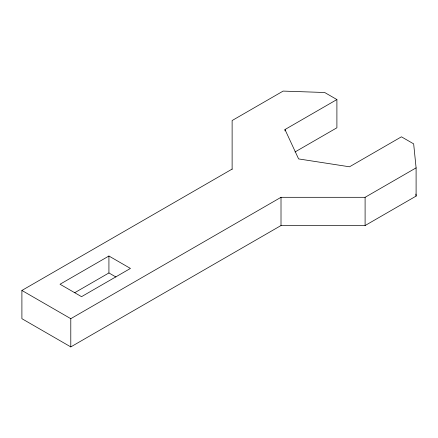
<?xml version="1.0" encoding="UTF-8"?>
<svg xmlns="http://www.w3.org/2000/svg" width="438" height="438" viewBox="0 0 438 438"><rect width="100%" height="100%" fill="white"/><g stroke="black" fill="none" stroke-linecap="round" stroke-linejoin="round"><path stroke-width="0.66" d="M284.974 130.885L284.974 129.538L336.899 99.557L336.899 127.787L295.026 151.959M284.974 129.538L298.612 158.923L349.508 166.796L401.432 136.82L413.658 143.872L416.1 167.869L416.1 196.093L365.1 225.537L281.01 225.537L70.792 346.907L21.9 318.683L21.9 290.454L232.124 169.084M108.925 256.022L60.033 284.246L81.545 296.663L130.436 268.439L108.925 256.022L108.925 272.956L74.761 292.683M21.9 290.454L70.792 318.683L281.01 197.308L365.1 197.308L416.1 167.869M336.899 99.557L324.678 92.506L283.123 91.093L232.124 120.538L232.124 169.276M108.925 272.956L115.9 276.986M415.897 194.094L416.1 196.093M365.1 197.308L365.1 225.537M281.01 197.308L281.01 225.537M70.792 318.683L70.792 346.907"/></g></svg>
